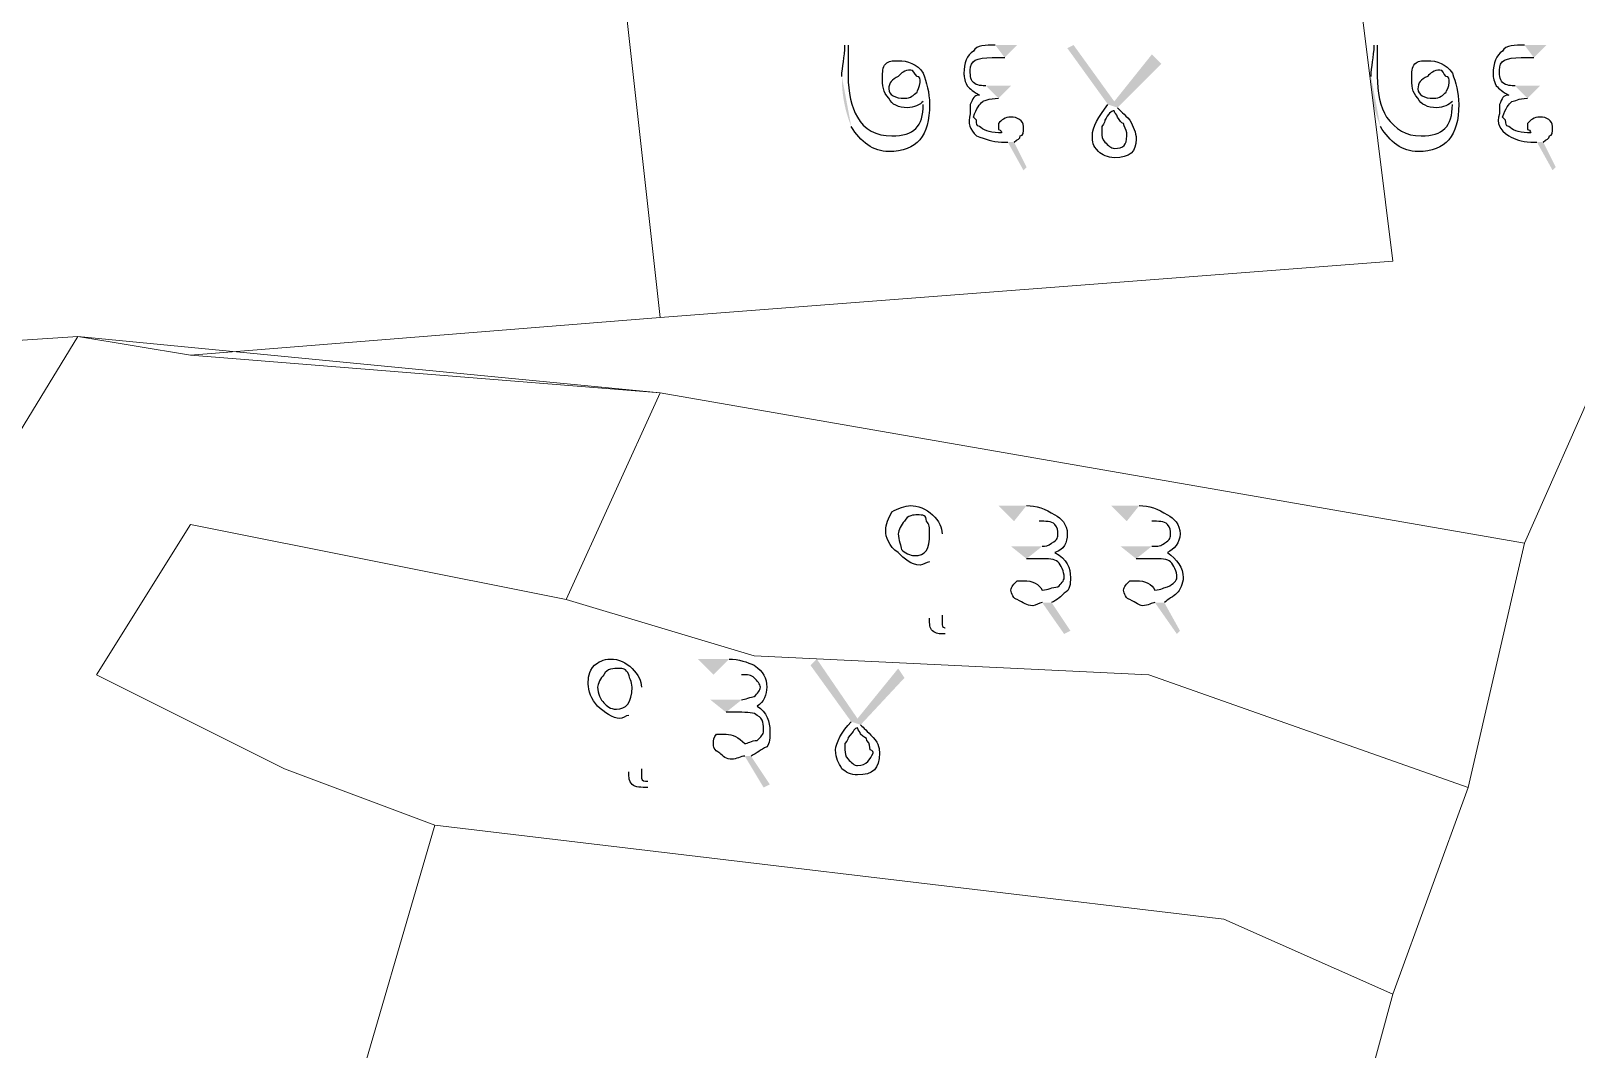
# Model space of a CAD drawing. Header units: metres. Extents: x 345912 to 349030, y 3061206 to 3061792.
# Drawn here: x 346896.46 to 346921.53, y 3061363.21 to 3061379.72 of the extents above; entities that cross this region are included whole.
import ezdxf

# ---------------------------------------------------------------- set-up
doc = ezdxf.new("R2010")
doc.units = ezdxf.units.M
doc.header["$MEASUREMENT"] = 0
doc.layers.add('PDF4_Geometry', color=7, linetype='Continuous')
doc.layers.add('PDF4_Solid Fills', color=7, linetype='Continuous')

msp = doc.modelspace()

# ---------------------------------------------------------------- hatches: boundary and pattern name
at = {"layer": 'PDF4_Solid Fills', "transparency": 33554559}
h = msp.add_hatch(color=256, dxfattribs=at)
h.paths.add_polyline_path([(346909.62067, 3061378.97923, 0.09913524), (346909.77307, 3061378.16643)], flags=0)
h.paths.add_polyline_path([(346909.67147, 3061379.48723), (346909.72227, 3061379.48723)], flags=0)
h.paths.add_polyline_path([(346910.94147, 3061378.52203), (346910.94147, 3061378.57283)], flags=0)
h.paths.add_polyline_path([(346912.26227, 3061379.28403), (346912.46547, 3061379.48723), (346912.10987, 3061379.48723)], flags=0)
h.paths.add_polyline_path([(346912.31307, 3061377.91243), (346912.56707, 3061377.45523), (346912.61787, 3061377.50603), (346912.41467, 3061377.91243)], flags=0)
h.paths.add_polyline_path([(346912.16067, 3061378.62363), (346912.36387, 3061378.82683), (346911.95747, 3061378.82683)], flags=0)
h.paths.add_polyline_path([(346913.93867, 3061378.52203), (346913.27827, 3061379.43643), (346913.37987, 3061379.48723), (346914.04027, 3061378.57283), (346914.64987, 3061379.33483), (346914.80227, 3061379.18243), (346914.09107, 3061378.47123)], flags=0)
h = msp.add_hatch(color=256, dxfattribs=at)
h.paths.add_polyline_path([(346918.20588, 3061378.97923, 0.09913524), (346918.35828, 3061378.16643)], flags=0)
h.paths.add_polyline_path([(346918.25668, 3061379.48723), (346918.30748, 3061379.48723)], flags=0)
h.paths.add_polyline_path([(346919.52668, 3061378.52203), (346919.52668, 3061378.57283)], flags=0)
h.paths.add_polyline_path([(346920.84748, 3061379.28403), (346921.05068, 3061379.48723), (346920.69508, 3061379.48723)], flags=0)
h.paths.add_polyline_path([(346920.89828, 3061377.91243), (346921.15228, 3061377.45523), (346921.20308, 3061377.50603), (346920.99988, 3061377.91243)], flags=0)
h.paths.add_polyline_path([(346920.74588, 3061378.62363), (346920.94908, 3061378.82683), (346920.54268, 3061378.82683)], flags=0)
h.paths.add_polyline_path([(346922.26988, 3061379.03003), (346921.86348, 3061379.03003), (346922.06668, 3061379.28403), (346923.38748, 3061379.28403), (346923.18428, 3061379.03003), (346922.57468, 3061379.03003)], flags=0)
h.paths.add_polyline_path([(346923.08268, 3061377.70923), (346922.98108, 3061377.81083)], flags=0)
h.paths.add_polyline_path([(346922.67628, 3061378.06483, 0.0320526), (346922.93028, 3061378.16643)], flags=0)
h = msp.add_hatch(color=256, dxfattribs=at)
h.paths.add_polyline_path([(346911.24628, 3061371.56243), (346911.24628, 3061370.24163)], flags=0)
h.paths.add_polyline_path([(346911.29708, 3061370.03843), (346911.29708, 3061369.93683)], flags=0)
h.paths.add_polyline_path([(346912.41468, 3061371.76563), (346912.16068, 3061372.01963), (346912.61788, 3061372.01963)], flags=0)
h.paths.add_polyline_path([(346913.02428, 3061370.44483), (346913.32908, 3061369.98763), (346913.22748, 3061369.93683), (346912.87188, 3061370.44483)], flags=0)
h.paths.add_polyline_path([(346912.61788, 3061371.15603), (346912.36388, 3061371.35923), (346912.87188, 3061371.35923)], flags=0)
h.paths.add_polyline_path([(346914.24348, 3061371.76563), (346913.98948, 3061372.01963), (346914.44668, 3061372.01963)], flags=0)
h.paths.add_polyline_path([(346914.85308, 3061370.44483), (346915.10708, 3061369.98763), (346915.05628, 3061369.93683), (346914.70068, 3061370.44483)], flags=0)
h.paths.add_polyline_path([(346914.39588, 3061371.15603), (346914.14188, 3061371.35923), (346914.64988, 3061371.35923)], flags=0)
h = msp.add_hatch(color=256, dxfattribs=at)
h.paths.add_polyline_path([(346906.36948, 3061369.07322), (346906.36948, 3061367.75242)], flags=0)
h.paths.add_polyline_path([(346906.47108, 3061367.54922), (346906.47108, 3061367.44762)], flags=0)
h.paths.add_polyline_path([(346907.53788, 3061369.27642), (346907.28388, 3061369.53042), (346907.79188, 3061369.53042)], flags=0)
h.paths.add_polyline_path([(346908.14748, 3061367.95562), (346908.45228, 3061367.49842), (346908.35068, 3061367.44762), (346908.04588, 3061367.95562)], flags=0)
h.paths.add_polyline_path([(346907.74108, 3061368.66682), (346907.48708, 3061368.87002), (346907.99508, 3061368.87002)], flags=0)
h.paths.add_polyline_path([(346909.77308, 3061368.51442), (346909.11268, 3061369.42882), (346909.21428, 3061369.53042), (346909.87468, 3061368.56522), (346910.53508, 3061369.37802), (346910.63668, 3061369.22562), (346909.92548, 3061368.46362)], flags=0)

# ---------------------------------------------------------------- linework, layer by layer
at = {"layer": 'PDF4_Geometry', "lineweight": 9}
for points in [[(346899.05427, 3061374.45803), (346897.22547, 3061374.76284), (346888.08147, 3061374.15322), (346887.16707, 3061377.20124), (346886.55748, 3061379.94444), (346888.69108, 3061379.94444), (346899.96867, 3061380.55403), (346899.35908, 3061386.65004), (346903.32147, 3061387.25963), (346905.15028, 3061387.25963), (346905.75987, 3061383.29724), (346906.67427, 3061375.06763)], [(346899.05427, 3061374.45803), (346897.22547, 3061374.76284), (346888.08147, 3061374.15322), (346887.16707, 3061377.20124), (346886.55748, 3061379.94444), (346888.69108, 3061379.94444), (346899.96867, 3061380.55403), (346899.35908, 3061386.65004), (346903.32147, 3061387.25963), (346905.15028, 3061387.25963), (346905.75987, 3061383.29724), (346906.67427, 3061375.06763)], [(346905.75987, 3061383.29724), (346917.64707, 3061384.51643), (346917.95188, 3061380.85884), (346918.56147, 3061375.98203), (346906.67427, 3061375.06763)], [(346905.75987, 3061383.29724), (346917.64707, 3061384.51643), (346917.95188, 3061380.85884), (346918.56147, 3061375.98203), (346906.67427, 3061375.06763)], [(346924.65748, 3061381.77322), (346921.91427, 3061374.15322), (346920.69508, 3061371.41004), (346906.67427, 3061373.84844), (346899.05427, 3061374.45803), (346906.67427, 3061375.06763), (346918.56147, 3061375.98203), (346917.95188, 3061380.85884), (346924.96228, 3061382.07803)], [(346924.65748, 3061381.77322), (346921.91427, 3061374.15322), (346920.69508, 3061371.41004), (346906.67427, 3061373.84844), (346899.05427, 3061374.45803), (346906.67427, 3061375.06763), (346918.56147, 3061375.98203), (346917.95188, 3061380.85884), (346924.96228, 3061382.07803)], [(346931.36308, 3061362.26602), (346917.64707, 3061360.74203), (346918.56147, 3061364.09483), (346919.78068, 3061367.44763), (346920.69508, 3061371.41004), (346921.91427, 3061374.15322), (346937.45908, 3061376.89643)], [(346931.36308, 3061362.26602), (346917.64707, 3061360.74203), (346918.56147, 3061364.09483), (346919.78068, 3061367.44763), (346920.69508, 3061371.41004), (346921.91427, 3061374.15322), (346937.45908, 3061376.89643)], [(346897.22547, 3061374.76284), (346893.87267, 3061369.27643), (346889.91028, 3061367.75243), (346888.08147, 3061374.15322)], [(346897.22547, 3061374.76284), (346893.87267, 3061369.27643), (346889.91028, 3061367.75243), (346888.08147, 3061374.15322)], [(346906.67427, 3061373.84844), (346905.15028, 3061370.49564), (346899.05427, 3061371.71483), (346897.53028, 3061369.27643), (346900.57827, 3061367.75243), (346903.01669, 3061366.83803), (346898.74948, 3061352.20763), (346896.92068, 3061344.89243), (346896.31107, 3061345.19724), (346896.00628, 3061345.19724), (346892.65348, 3061345.80683), (346893.56788, 3061351.59803), (346889.30067, 3061353.73164), (346889.91028, 3061367.75243), (346893.87267, 3061369.27643), (346897.22547, 3061374.76284)], [(346906.67427, 3061373.84844), (346905.15028, 3061370.49564), (346899.05427, 3061371.71483), (346897.53028, 3061369.27643), (346900.57827, 3061367.75243), (346903.01669, 3061366.83803), (346898.74948, 3061352.20763), (346896.92068, 3061344.89243), (346896.31107, 3061345.19724), (346896.00628, 3061345.19724), (346892.65348, 3061345.80683), (346893.56788, 3061351.59803), (346889.30067, 3061353.73164), (346889.91028, 3061367.75243), (346893.87267, 3061369.27643), (346897.22547, 3061374.76284)], [(346920.69508, 3061371.41004), (346919.78068, 3061367.44763), (346914.59908, 3061369.27643), (346908.19827, 3061369.58124), (346905.15028, 3061370.49564), (346906.67427, 3061373.84844)], [(346920.69508, 3061371.41004), (346919.78068, 3061367.44763), (346914.59908, 3061369.27643), (346908.19827, 3061369.58124), (346905.15028, 3061370.49564), (346906.67427, 3061373.84844)], [(346905.15028, 3061370.49564), (346908.19827, 3061369.58124), (346914.59908, 3061369.27643), (346919.78068, 3061367.44763), (346918.56147, 3061364.09483), (346915.81827, 3061365.31403), (346903.01669, 3061366.83803), (346900.57827, 3061367.75243), (346897.53028, 3061369.27643), (346899.05427, 3061371.71483)], [(346905.15028, 3061370.49564), (346908.19827, 3061369.58124), (346914.59908, 3061369.27643), (346919.78068, 3061367.44763), (346918.56147, 3061364.09483), (346915.81827, 3061365.31403), (346903.01669, 3061366.83803), (346900.57827, 3061367.75243), (346897.53028, 3061369.27643), (346899.05427, 3061371.71483)], [(346918.56147, 3061364.09483), (346917.64707, 3061360.74203), (346914.29427, 3061350.68363), (346910.33188, 3061344.89243), (346907.89348, 3061339.40602), (346901.49267, 3061342.75884), (346896.92068, 3061344.89243), (346898.74948, 3061352.20763), (346903.01669, 3061366.83803), (346915.81827, 3061365.31403)], [(346918.56147, 3061364.09483), (346917.64707, 3061360.74203), (346914.29427, 3061350.68363), (346910.33188, 3061344.89243), (346907.89348, 3061339.40602), (346901.49267, 3061342.75884), (346896.92068, 3061344.89243), (346898.74948, 3061352.20763), (346903.01669, 3061366.83803), (346915.81827, 3061365.31403)]]:
    msp.add_lwpolyline(points, close=True, dxfattribs=at)
at = {"layer": 'PDF4_Geometry', "lineweight": 25}
for points in [[(346909.62067, 3061378.97923), (346909.62067, 3061379.13163), (346909.67147, 3061379.28403), (346909.67147, 3061379.48723)], [(346909.72227, 3061379.48723), (346909.72227, 3061379.43643), (346909.72227, 3061379.33483), (346909.72227, 3061379.23323)], [(346911.75427, 3061379.38563), (346911.65267, 3061379.33483), (346911.60187, 3061379.18243), (346911.60187, 3061379.03003)], [(346911.70347, 3061379.08083), (346911.70347, 3061379.23323), (346911.80507, 3061379.28403), (346912.05907, 3061379.28403)], [(346912.10987, 3061379.48723), (346911.95747, 3061379.48723), (346911.80507, 3061379.48723), (346911.75427, 3061379.38563)], [(346912.05907, 3061379.28403), (346912.05907, 3061379.28403), (346912.10987, 3061379.28403), (346912.16067, 3061379.28403)], [(346912.16067, 3061379.28403), (346912.21147, 3061379.28403), (346912.26227, 3061379.28403), (346912.26227, 3061379.28403)], [(346918.20588, 3061378.97923), (346918.20588, 3061379.13163), (346918.25668, 3061379.28403), (346918.25668, 3061379.48723)], [(346918.30748, 3061379.48723), (346918.30748, 3061379.43643), (346918.30748, 3061379.33483), (346918.30748, 3061379.23323)], [(346920.33948, 3061379.38563), (346920.23788, 3061379.33483), (346920.18708, 3061379.18243), (346920.18708, 3061379.03003)], [(346920.28868, 3061379.08083), (346920.28868, 3061379.23323), (346920.39028, 3061379.28403), (346920.64428, 3061379.28403)], [(346920.69508, 3061379.48723), (346920.54268, 3061379.48723), (346920.39028, 3061379.48723), (346920.33948, 3061379.38563)], [(346920.64428, 3061379.28403), (346920.64428, 3061379.28403), (346920.69508, 3061379.28403), (346920.74588, 3061379.28403)], [(346920.74588, 3061379.28403), (346920.79668, 3061379.28403), (346920.84748, 3061379.28403), (346920.84748, 3061379.28403)], [(346909.72227, 3061379.23323), (346909.72227, 3061379.13163), (346909.72227, 3061379.03003), (346909.72227, 3061378.97923)], [(346910.28107, 3061378.97923), (346910.28107, 3061379.03003), (346910.28107, 3061379.13163), (346910.33187, 3061379.18243)], [(346910.33187, 3061379.18243), (346910.38267, 3061379.23323), (346910.43347, 3061379.23323), (346910.53507, 3061379.23323)], [(346910.53507, 3061379.23323), (346910.68747, 3061379.23323), (346910.83987, 3061379.18243), (346910.94147, 3061379.03003)], [(346910.73827, 3061379.08083), (346910.63667, 3061379.08083), (346910.58587, 3061379.03003), (346910.53507, 3061378.97923)], [(346910.83987, 3061378.97923), (346910.78907, 3061379.03003), (346910.78907, 3061379.08083), (346910.73827, 3061379.08083)], [(346910.94147, 3061379.03003), (346910.99227, 3061378.87763), (346911.04307, 3061378.72523), (346911.04307, 3061378.52203)], [(346911.60187, 3061379.03003), (346911.60187, 3061378.97923), (346911.60187, 3061378.92843), (346911.65267, 3061378.82683)], [(346911.75427, 3061378.87763), (346911.70347, 3061378.92843), (346911.70347, 3061379.03003), (346911.70347, 3061379.08083)], [(346918.30748, 3061379.23323), (346918.30748, 3061379.13163), (346918.30748, 3061379.03003), (346918.30748, 3061378.97923)], [(346918.86628, 3061378.97923), (346918.86628, 3061379.03003), (346918.86628, 3061379.13163), (346918.91708, 3061379.18243)], [(346918.91708, 3061379.18243), (346918.96788, 3061379.23323), (346919.01868, 3061379.23323), (346919.12028, 3061379.23323)], [(346919.12028, 3061379.23323), (346919.27268, 3061379.23323), (346919.42508, 3061379.18243), (346919.52668, 3061379.03003)], [(346919.32348, 3061379.08083), (346919.22188, 3061379.08083), (346919.17108, 3061379.03003), (346919.12028, 3061378.97923)], [(346919.42508, 3061378.97923), (346919.37428, 3061379.03003), (346919.37428, 3061379.08083), (346919.32348, 3061379.08083)], [(346919.52668, 3061379.03003), (346919.57748, 3061378.87763), (346919.62828, 3061378.72523), (346919.62828, 3061378.52203)], [(346920.18708, 3061379.03003), (346920.18708, 3061378.97923), (346920.18708, 3061378.92843), (346920.23788, 3061378.82683)], [(346920.33948, 3061378.87763), (346920.28868, 3061378.92843), (346920.28868, 3061379.03003), (346920.28868, 3061379.08083)], [(346909.72227, 3061378.97923), (346909.72227, 3061378.72523), (346909.77307, 3061378.47123), (346909.87467, 3061378.31883)], [(346910.38267, 3061378.62363), (346910.28107, 3061378.72523), (346910.28107, 3061378.82683), (346910.28107, 3061378.97923)], [(346910.53507, 3061378.97923), (346910.43347, 3061378.92843), (346910.38267, 3061378.87763), (346910.38267, 3061378.77603)], [(346910.38267, 3061378.77603), (346910.38267, 3061378.67443), (346910.48427, 3061378.62363), (346910.63667, 3061378.62363)], [(346910.89067, 3061378.87763), (346910.89067, 3061378.92843), (346910.89067, 3061378.97923), (346910.83987, 3061378.97923)], [(346910.83987, 3061378.72523), (346910.83987, 3061378.72523), (346910.89067, 3061378.82683), (346910.89067, 3061378.87763)], [(346911.65267, 3061378.82683), (346911.70347, 3061378.77603), (346911.75427, 3061378.72523), (346911.85587, 3061378.67443)], [(346911.95747, 3061378.82683), (346911.90667, 3061378.82683), (346911.80507, 3061378.82683), (346911.75427, 3061378.87763)], [(346918.30748, 3061378.97923), (346918.30748, 3061378.72523), (346918.35828, 3061378.47123), (346918.45988, 3061378.31883)], [(346918.96788, 3061378.62363), (346918.86628, 3061378.72523), (346918.86628, 3061378.82683), (346918.86628, 3061378.97923)], [(346919.12028, 3061378.97923), (346919.01868, 3061378.92843), (346918.96788, 3061378.87763), (346918.96788, 3061378.77603)], [(346918.96788, 3061378.77603), (346918.96788, 3061378.67443), (346919.06948, 3061378.62363), (346919.22188, 3061378.62363)], [(346919.47588, 3061378.87763), (346919.47588, 3061378.92843), (346919.47588, 3061378.97923), (346919.42508, 3061378.97923)], [(346919.42508, 3061378.72523), (346919.42508, 3061378.72523), (346919.47588, 3061378.82683), (346919.47588, 3061378.87763)], [(346920.23788, 3061378.82683), (346920.28868, 3061378.77603), (346920.33948, 3061378.72523), (346920.44108, 3061378.67443)], [(346920.54268, 3061378.82683), (346920.49188, 3061378.82683), (346920.39028, 3061378.82683), (346920.33948, 3061378.87763)], [(346910.68747, 3061378.47123), (346910.53507, 3061378.47123), (346910.43347, 3061378.52203), (346910.38267, 3061378.62363)], [(346911.04307, 3061378.52203), (346911.04307, 3061378.01403), (346910.83987, 3061377.76003), (346910.38267, 3061377.76003)], [(346910.43347, 3061378.01403), (346910.78907, 3061378.01403), (346910.94147, 3061378.16643), (346910.94147, 3061378.52203)], [(346910.63667, 3061378.62363), (346910.73827, 3061378.62363), (346910.78907, 3061378.67443), (346910.83987, 3061378.72523)], [(346910.94147, 3061378.57283), (346910.89067, 3061378.52203), (346910.78907, 3061378.47123), (346910.68747, 3061378.47123)], [(346911.85587, 3061378.67443), (346911.75427, 3061378.67443), (346911.75427, 3061378.62363), (346911.70347, 3061378.52203)], [(346911.70347, 3061378.52203), (346911.70347, 3061378.52203), (346911.70347, 3061378.42043), (346911.70347, 3061378.36963)], [(346911.75427, 3061378.31883), (346911.80507, 3061378.47123), (346911.85587, 3061378.52203), (346911.90667, 3061378.57283)], [(346911.90667, 3061378.57283), (346911.90667, 3061378.57283), (346912.00827, 3061378.62363), (346912.16067, 3061378.62363)], [(346913.68467, 3061378.01403), (346913.68467, 3061378.16643), (346913.78627, 3061378.31883), (346913.93867, 3061378.52203)], [(346919.27268, 3061378.47123), (346919.12028, 3061378.47123), (346919.01868, 3061378.52203), (346918.96788, 3061378.62363)], [(346919.62828, 3061378.52203), (346919.62828, 3061378.01403), (346919.42508, 3061377.76003), (346918.96788, 3061377.76003)], [(346919.01868, 3061378.01403), (346919.37428, 3061378.01403), (346919.52668, 3061378.16643), (346919.52668, 3061378.52203)], [(346919.22188, 3061378.62363), (346919.32348, 3061378.62363), (346919.37428, 3061378.67443), (346919.42508, 3061378.72523)], [(346919.52668, 3061378.57283), (346919.47588, 3061378.52203), (346919.37428, 3061378.47123), (346919.27268, 3061378.47123)], [(346920.44108, 3061378.67443), (346920.33948, 3061378.67443), (346920.33948, 3061378.62363), (346920.28868, 3061378.52203)], [(346920.28868, 3061378.52203), (346920.28868, 3061378.52203), (346920.28868, 3061378.42043), (346920.28868, 3061378.36963)], [(346920.33948, 3061378.31883), (346920.39028, 3061378.47123), (346920.44108, 3061378.52203), (346920.49188, 3061378.57283)], [(346920.49188, 3061378.57283), (346920.54268, 3061378.57283), (346920.59348, 3061378.62363), (346920.74588, 3061378.62363)], [(346909.87467, 3061378.31883), (346909.97627, 3061378.11563), (346910.17947, 3061378.01403), (346910.43347, 3061378.01403)], [(346911.70347, 3061378.36963), (346911.65267, 3061378.21723), (346911.70347, 3061378.11563), (346911.80507, 3061378.01403)], [(346911.80507, 3061378.26803), (346911.75427, 3061378.31883), (346911.75427, 3061378.31883), (346911.75427, 3061378.31883)], [(346911.85587, 3061378.16643), (346911.80507, 3061378.16643), (346911.80507, 3061378.21723), (346911.80507, 3061378.26803)], [(346912.36387, 3061378.31883), (346912.26227, 3061378.31883), (346912.21147, 3061378.26803), (346912.16067, 3061378.21723)], [(346912.56707, 3061378.16643), (346912.56707, 3061378.26803), (346912.46547, 3061378.31883), (346912.36387, 3061378.31883)], [(346913.88787, 3061378.26803), (346913.88787, 3061378.26803), (346913.88787, 3061378.21723), (346913.83707, 3061378.16643)], [(346914.04027, 3061378.42043), (346913.98947, 3061378.42043), (346913.93867, 3061378.36963), (346913.88787, 3061378.26803)], [(346914.09107, 3061378.31883), (346914.09107, 3061378.36963), (346914.04027, 3061378.36963), (346914.04027, 3061378.42043)], [(346914.09107, 3061378.47123), (346914.14187, 3061378.42043), (346914.19267, 3061378.36963), (346914.29427, 3061378.26803)], [(346914.19267, 3061378.21723), (346914.14187, 3061378.21723), (346914.14187, 3061378.26803), (346914.09107, 3061378.31883)], [(346914.29427, 3061378.26803), (346914.34507, 3061378.16643), (346914.39587, 3061378.06483), (346914.39587, 3061377.96323)], [(346918.45988, 3061378.31883), (346918.61228, 3061378.11563), (346918.76468, 3061378.01403), (346919.01868, 3061378.01403)], [(346920.28868, 3061378.36963), (346920.23788, 3061378.21723), (346920.28868, 3061378.11563), (346920.44108, 3061378.01403)], [(346920.39028, 3061378.26803), (346920.33948, 3061378.31883), (346920.33948, 3061378.31883), (346920.33948, 3061378.31883)], [(346920.44108, 3061378.16643), (346920.39028, 3061378.16643), (346920.39028, 3061378.21723), (346920.39028, 3061378.26803)], [(346920.94908, 3061378.31883), (346920.84748, 3061378.31883), (346920.79668, 3061378.26803), (346920.74588, 3061378.21723)], [(346921.15228, 3061378.16643), (346921.15228, 3061378.26803), (346921.05068, 3061378.31883), (346920.94908, 3061378.31883)], [(346910.38267, 3061377.76003), (346910.12867, 3061377.76003), (346909.92547, 3061377.91243), (346909.77307, 3061378.16643)], [(346911.80507, 3061378.01403), (346911.95747, 3061377.96323), (346912.05907, 3061377.91243), (346912.21147, 3061377.91243)], [(346912.16067, 3061378.06483), (346912.00827, 3061378.06483), (346911.90667, 3061378.11563), (346911.85587, 3061378.16643)], [(346912.16067, 3061378.21723), (346912.16067, 3061378.16643), (346912.16067, 3061378.16643), (346912.16067, 3061378.16643)], [(346912.16067, 3061378.16643), (346912.16067, 3061378.16643), (346912.16067, 3061378.11563), (346912.16067, 3061378.11563)], [(346912.16067, 3061378.11563), (346912.21147, 3061378.11563), (346912.21147, 3061378.06483), (346912.21147, 3061378.06483)], [(346912.21147, 3061378.06483), (346912.21147, 3061378.06483), (346912.16067, 3061378.06483), (346912.16067, 3061378.06483)], [(346912.41467, 3061377.91243), (346912.46547, 3061377.96323), (346912.51627, 3061377.96323), (346912.51627, 3061378.01403)], [(346912.51627, 3061378.01403), (346912.56707, 3061378.01403), (346912.56707, 3061378.06483), (346912.56707, 3061378.16643)], [(346913.78627, 3061377.76003), (346913.68467, 3061377.86163), (346913.68467, 3061377.91243), (346913.68467, 3061378.01403)], [(346913.83707, 3061378.16643), (346913.83707, 3061378.11563), (346913.83707, 3061378.06483), (346913.83707, 3061378.06483)], [(346913.83707, 3061378.06483), (346913.83707, 3061378.01403), (346913.83707, 3061377.96323), (346913.88787, 3061377.91243)], [(346914.04027, 3061377.81083), (346914.19267, 3061377.81083), (346914.24347, 3061377.86163), (346914.24347, 3061378.01403)], [(346914.24347, 3061378.06483), (346914.24347, 3061378.11563), (346914.19267, 3061378.16643), (346914.19267, 3061378.21723)], [(346914.24347, 3061378.01403), (346914.24347, 3061378.01403), (346914.24347, 3061378.06483), (346914.24347, 3061378.06483)], [(346918.96788, 3061377.76003), (346918.71388, 3061377.76003), (346918.51068, 3061377.91243), (346918.35828, 3061378.16643)], [(346920.74588, 3061378.06483), (346920.59348, 3061378.06483), (346920.49188, 3061378.11563), (346920.44108, 3061378.16643)], [(346920.44108, 3061378.01403), (346920.54268, 3061377.96323), (346920.64428, 3061377.91243), (346920.79668, 3061377.91243)], [(346920.74588, 3061378.21723), (346920.74588, 3061378.16643), (346920.74588, 3061378.16643), (346920.74588, 3061378.16643)], [(346920.74588, 3061378.16643), (346920.74588, 3061378.16643), (346920.74588, 3061378.11563), (346920.74588, 3061378.11563)], [(346920.74588, 3061378.11563), (346920.79668, 3061378.11563), (346920.79668, 3061378.06483), (346920.79668, 3061378.06483)], [(346920.79668, 3061378.06483), (346920.79668, 3061378.06483), (346920.74588, 3061378.06483), (346920.74588, 3061378.06483)], [(346920.99988, 3061377.91243), (346921.05068, 3061377.96323), (346921.10148, 3061377.96323), (346921.10148, 3061378.01403)], [(346921.10148, 3061378.01403), (346921.15228, 3061378.01403), (346921.15228, 3061378.06483), (346921.15228, 3061378.16643)], [(346912.21147, 3061377.91243), (346912.26227, 3061377.91243), (346912.26227, 3061377.91243), (346912.31307, 3061377.91243)], [(346914.04027, 3061377.65843), (346913.93867, 3061377.65843), (346913.83707, 3061377.70923), (346913.78627, 3061377.76003)], [(346913.88787, 3061377.91243), (346913.93867, 3061377.86163), (346913.98947, 3061377.81083), (346914.04027, 3061377.81083)], [(346914.39587, 3061377.96323), (346914.39587, 3061377.76003), (346914.29427, 3061377.65843), (346914.04027, 3061377.65843)], [(346920.79668, 3061377.91243), (346920.84748, 3061377.91243), (346920.84748, 3061377.91243), (346920.89828, 3061377.91243)], [(346910.43348, 3061371.91803), (346910.53508, 3061371.96883), (346910.63668, 3061372.01963), (346910.73828, 3061372.01963)], [(346910.73828, 3061372.01963), (346910.83988, 3061372.01963), (346910.99228, 3061371.96883), (346911.09388, 3061371.86723)], [(346912.61788, 3061372.01963), (346912.77028, 3061372.01963), (346912.92268, 3061371.96883), (346913.07508, 3061371.86723)], [(346914.44668, 3061372.01963), (346914.59908, 3061372.01963), (346914.75148, 3061371.96883), (346914.90388, 3061371.86723)], [(346910.33188, 3061371.61323), (346910.33188, 3061371.71483), (346910.38268, 3061371.81643), (346910.43348, 3061371.91803)], [(346910.63668, 3061371.76563), (346910.58588, 3061371.71483), (346910.53508, 3061371.61323), (346910.53508, 3061371.56243)], [(346910.83988, 3061371.86723), (346910.78908, 3061371.86723), (346910.68748, 3061371.86723), (346910.63668, 3061371.76563)], [(346910.99228, 3061371.76563), (346910.99228, 3061371.86723), (346910.94148, 3061371.86723), (346910.83988, 3061371.86723)], [(346911.04308, 3061371.56243), (346911.04308, 3061371.66403), (346911.04308, 3061371.71483), (346910.99228, 3061371.76563)], [(346911.09388, 3061371.86723), (346911.19548, 3061371.76563), (346911.24628, 3061371.66403), (346911.24628, 3061371.56243)], [(346913.07508, 3061371.71483), (346913.02428, 3061371.76563), (346912.92268, 3061371.76563), (346912.82108, 3061371.76563)], [(346913.07508, 3061371.86723), (346913.17668, 3061371.81643), (346913.27828, 3061371.71483), (346913.27828, 3061371.56243)], [(346914.90388, 3061371.71483), (346914.85308, 3061371.76563), (346914.75148, 3061371.76563), (346914.64988, 3061371.76563)], [(346914.90388, 3061371.86723), (346915.00548, 3061371.81643), (346915.10708, 3061371.71483), (346915.10708, 3061371.56243)], [(346910.53508, 3061371.25763), (346910.38268, 3061371.35923), (346910.33188, 3061371.51163), (346910.33188, 3061371.61323)], [(346910.53508, 3061371.56243), (346910.53508, 3061371.46083), (346910.58588, 3061371.35923), (346910.58588, 3061371.30843)], [(346910.78908, 3061371.20683), (346910.99228, 3061371.20683), (346911.04308, 3061371.30843), (346911.04308, 3061371.56243)], [(346913.02428, 3061371.41003), (346913.12588, 3061371.46083), (346913.12588, 3061371.51163), (346913.12588, 3061371.56243)], [(346913.12588, 3061371.56243), (346913.12588, 3061371.61323), (346913.12588, 3061371.66403), (346913.07508, 3061371.71483)], [(346913.27828, 3061371.56243), (346913.27828, 3061371.41003), (346913.22748, 3061371.30843), (346913.07508, 3061371.25763)], [(346914.85308, 3061371.41003), (346914.95468, 3061371.46083), (346914.95468, 3061371.51163), (346914.95468, 3061371.56243)], [(346914.95468, 3061371.56243), (346914.95468, 3061371.61323), (346914.95468, 3061371.66403), (346914.90388, 3061371.71483)], [(346915.10708, 3061371.56243), (346915.10708, 3061371.41003), (346915.00548, 3061371.30843), (346914.90388, 3061371.25763)], [(346910.89068, 3061371.05443), (346910.73828, 3061371.05443), (346910.63668, 3061371.15603), (346910.53508, 3061371.25763)], [(346910.58588, 3061371.30843), (346910.63668, 3061371.25763), (346910.73828, 3061371.20683), (346910.78908, 3061371.20683)], [(346912.87188, 3061371.35923), (346912.92268, 3061371.35923), (346912.97348, 3061371.35923), (346913.02428, 3061371.41003)], [(346913.07508, 3061371.25763), (346913.27828, 3061371.15603), (346913.32908, 3061371.00363), (346913.32908, 3061370.85123)], [(346914.64988, 3061371.35923), (346914.75148, 3061371.35923), (346914.80228, 3061371.35923), (346914.85308, 3061371.41003)], [(346914.90388, 3061371.25763), (346915.05628, 3061371.15603), (346915.15788, 3061371.00363), (346915.15788, 3061370.85123)], [(346911.04308, 3061371.10523), (346910.99228, 3061371.10523), (346910.94148, 3061371.05443), (346910.89068, 3061371.05443)], [(346912.71948, 3061371.15603), (346912.66868, 3061371.15603), (346912.61788, 3061371.15603), (346912.61788, 3061371.15603)], [(346912.82108, 3061371.15603), (346912.82108, 3061371.15603), (346912.77028, 3061371.15603), (346912.71948, 3061371.15603)], [(346913.12588, 3061371.10523), (346913.07508, 3061371.15603), (346912.97348, 3061371.15603), (346912.82108, 3061371.15603)], [(346913.22748, 3061370.85123), (346913.22748, 3061370.95283), (346913.17668, 3061371.05443), (346913.12588, 3061371.10523)], [(346914.54828, 3061371.15603), (346914.49748, 3061371.15603), (346914.44668, 3061371.15603), (346914.39588, 3061371.15603)], [(346914.64988, 3061371.15603), (346914.59908, 3061371.15603), (346914.59908, 3061371.15603), (346914.54828, 3061371.15603)], [(346914.95468, 3061371.10523), (346914.90388, 3061371.15603), (346914.80228, 3061371.15603), (346914.64988, 3061371.15603)], [(346915.05628, 3061370.85123), (346915.05628, 3061370.95283), (346915.00548, 3061371.05443), (346914.95468, 3061371.10523)], [(346912.36388, 3061370.64803), (346912.36388, 3061370.69883), (346912.41468, 3061370.74963), (346912.46548, 3061370.80043)], [(346912.46548, 3061370.80043), (346912.46548, 3061370.80043), (346912.51628, 3061370.80043), (346912.56708, 3061370.80043)], [(346912.56708, 3061370.80043), (346912.71948, 3061370.80043), (346912.82108, 3061370.74963), (346912.87188, 3061370.64803)], [(346913.12588, 3061370.69883), (346913.17668, 3061370.74963), (346913.22748, 3061370.80043), (346913.22748, 3061370.85123)], [(346913.32908, 3061370.85123), (346913.32908, 3061370.74963), (346913.32908, 3061370.64803), (346913.22748, 3061370.59723)], [(346914.19268, 3061370.64803), (346914.19268, 3061370.69883), (346914.24348, 3061370.74963), (346914.29428, 3061370.80043)], [(346914.29428, 3061370.80043), (346914.29428, 3061370.80043), (346914.34508, 3061370.80043), (346914.39588, 3061370.80043)], [(346914.39588, 3061370.80043), (346914.54828, 3061370.80043), (346914.64988, 3061370.74963), (346914.70068, 3061370.64803)], [(346914.90388, 3061370.69883), (346915.00548, 3061370.74963), (346915.05628, 3061370.80043), (346915.05628, 3061370.85123)], [(346915.15788, 3061370.85123), (346915.15788, 3061370.74963), (346915.10708, 3061370.64803), (346915.05628, 3061370.59723)], [(346912.46548, 3061370.49563), (346912.41468, 3061370.49563), (346912.36388, 3061370.59723), (346912.36388, 3061370.64803)], [(346912.71948, 3061370.39403), (346912.61788, 3061370.39403), (346912.56708, 3061370.44483), (346912.46548, 3061370.49563)], [(346912.87188, 3061370.64803), (346912.97348, 3061370.64803), (346913.02428, 3061370.69883), (346913.12588, 3061370.69883)], [(346913.22748, 3061370.59723), (346913.17668, 3061370.54643), (346913.12588, 3061370.49563), (346913.02428, 3061370.44483)], [(346914.29428, 3061370.49563), (346914.24348, 3061370.49563), (346914.19268, 3061370.59723), (346914.19268, 3061370.64803)], [(346914.49748, 3061370.39403), (346914.44668, 3061370.39403), (346914.39588, 3061370.44483), (346914.29428, 3061370.49563)], [(346914.70068, 3061370.64803), (346914.80228, 3061370.64803), (346914.85308, 3061370.69883), (346914.90388, 3061370.69883)], [(346915.05628, 3061370.59723), (346915.00548, 3061370.54643), (346914.90388, 3061370.49563), (346914.85308, 3061370.44483)], [(346911.24628, 3061370.24163), (346911.24628, 3061370.14003), (346911.24628, 3061370.08923), (346911.24628, 3061370.08923)], [(346912.87188, 3061370.44483), (346912.82108, 3061370.44483), (346912.77028, 3061370.39403), (346912.71948, 3061370.39403)], [(346914.70068, 3061370.44483), (346914.64988, 3061370.44483), (346914.59908, 3061370.39403), (346914.49748, 3061370.39403)], [(346911.09388, 3061369.98763), (346911.04308, 3061370.03843), (346911.04308, 3061370.08923), (346911.04308, 3061370.19083)], [(346911.29708, 3061369.93683), (346911.19548, 3061369.93683), (346911.14468, 3061369.93683), (346911.09388, 3061369.98763)], [(346911.24628, 3061370.08923), (346911.24628, 3061370.03843), (346911.29708, 3061370.03843), (346911.29708, 3061370.03843)], [(346905.60748, 3061369.42882), (346905.65828, 3061369.47962), (346905.75988, 3061369.53042), (346905.86148, 3061369.53042)], [(346905.86148, 3061369.53042), (346906.01388, 3061369.53042), (346906.11548, 3061369.47962), (346906.21708, 3061369.37802)], [(346907.79188, 3061369.53042), (346907.94428, 3061369.53042), (346908.09668, 3061369.47962), (346908.19828, 3061369.42882)], [(346905.50588, 3061369.12402), (346905.50588, 3061369.22562), (346905.50588, 3061369.32722), (346905.60748, 3061369.42882)], [(346905.75988, 3061369.27642), (346905.70908, 3061369.22562), (346905.65828, 3061369.12402), (346905.65828, 3061369.07322)], [(346906.01388, 3061369.37802), (346905.91228, 3061369.37802), (346905.81068, 3061369.37802), (346905.75988, 3061369.27642)], [(346906.16628, 3061369.27642), (346906.11548, 3061369.37802), (346906.06468, 3061369.37802), (346906.01388, 3061369.37802)], [(346906.21708, 3061369.07322), (346906.21708, 3061369.17482), (346906.16628, 3061369.22562), (346906.16628, 3061369.27642)], [(346906.21708, 3061369.37802), (346906.31868, 3061369.27642), (346906.36948, 3061369.17482), (346906.36948, 3061369.07322)], [(346908.19828, 3061369.22562), (346908.14748, 3061369.27642), (346908.09668, 3061369.27642), (346907.99508, 3061369.27642)], [(346908.19828, 3061369.42882), (346908.35068, 3061369.32722), (346908.40148, 3061369.22562), (346908.40148, 3061369.07322)], [(346908.29988, 3061369.07322), (346908.29988, 3061369.12402), (346908.24908, 3061369.17482), (346908.19828, 3061369.22562)], [(346905.65828, 3061368.76842), (346905.55668, 3061368.87002), (346905.50588, 3061369.02242), (346905.50588, 3061369.12402)], [(346905.65828, 3061369.07322), (346905.65828, 3061368.97162), (346905.70908, 3061368.87002), (346905.75988, 3061368.81922)], [(346905.96308, 3061368.71762), (346906.11548, 3061368.71762), (346906.21708, 3061368.81922), (346906.21708, 3061369.07322)], [(346908.19828, 3061368.92082), (346908.24908, 3061368.97162), (346908.29988, 3061369.02242), (346908.29988, 3061369.07322)], [(346908.40148, 3061369.07322), (346908.40148, 3061368.97162), (346908.35068, 3061368.81922), (346908.24908, 3061368.76842)], [(346906.01388, 3061368.56522), (346905.91228, 3061368.56522), (346905.75988, 3061368.66682), (346905.65828, 3061368.76842)], [(346905.75988, 3061368.81922), (346905.81068, 3061368.76842), (346905.86148, 3061368.71762), (346905.96308, 3061368.71762)], [(346907.99508, 3061368.87002), (346908.04588, 3061368.87002), (346908.14748, 3061368.92082), (346908.19828, 3061368.92082)], [(346908.24908, 3061368.76842), (346908.40148, 3061368.66682), (346908.45228, 3061368.51442), (346908.45228, 3061368.36202)], [(346906.16628, 3061368.61602), (346906.11548, 3061368.61602), (346906.06468, 3061368.56522), (346906.01388, 3061368.56522)], [(346907.84268, 3061368.66682), (346907.79188, 3061368.66682), (346907.74108, 3061368.66682), (346907.74108, 3061368.66682)], [(346907.94428, 3061368.66682), (346907.94428, 3061368.66682), (346907.89348, 3061368.66682), (346907.84268, 3061368.66682)], [(346908.24908, 3061368.61602), (346908.19828, 3061368.66682), (346908.09668, 3061368.66682), (346907.94428, 3061368.66682)], [(346908.35068, 3061368.36202), (346908.35068, 3061368.46362), (346908.35068, 3061368.56522), (346908.24908, 3061368.61602)], [(346909.51908, 3061368.05722), (346909.51908, 3061368.15882), (346909.62068, 3061368.36202), (346909.77308, 3061368.51442)], [(346907.53788, 3061368.15882), (346907.53788, 3061368.20962), (346907.53788, 3061368.26042), (346907.58868, 3061368.31122)], [(346907.58868, 3061368.31122), (346907.63948, 3061368.31122), (346907.69028, 3061368.31122), (346907.74108, 3061368.31122)], [(346907.74108, 3061368.31122), (346907.84268, 3061368.31122), (346907.94428, 3061368.26042), (346908.04588, 3061368.15882)], [(346908.24908, 3061368.20962), (346908.29988, 3061368.26042), (346908.35068, 3061368.31122), (346908.35068, 3061368.36202)], [(346908.45228, 3061368.36202), (346908.45228, 3061368.26042), (346908.45228, 3061368.15882), (346908.40148, 3061368.10802)], [(346909.72228, 3061368.26042), (346909.72228, 3061368.26042), (346909.72228, 3061368.20962), (346909.67148, 3061368.15882)], [(346909.87468, 3061368.41282), (346909.82388, 3061368.41282), (346909.82388, 3061368.36202), (346909.72228, 3061368.26042)], [(346909.92548, 3061368.31122), (346909.92548, 3061368.36202), (346909.87468, 3061368.36202), (346909.87468, 3061368.41282)], [(346909.92548, 3061368.46362), (346909.97628, 3061368.41282), (346910.02708, 3061368.36202), (346910.12868, 3061368.26042)], [(346910.02708, 3061368.20962), (346910.02708, 3061368.26042), (346909.97628, 3061368.26042), (346909.92548, 3061368.31122)], [(346910.12868, 3061368.26042), (346910.23028, 3061368.15882), (346910.23028, 3061368.05722), (346910.23028, 3061368.00642)], [(346907.63948, 3061368.00642), (346907.53788, 3061368.05722), (346907.53788, 3061368.10802), (346907.53788, 3061368.15882)], [(346907.84268, 3061367.90482), (346907.74108, 3061367.90482), (346907.69028, 3061367.95562), (346907.63948, 3061368.00642)], [(346908.04588, 3061368.15882), (346908.09668, 3061368.15882), (346908.14748, 3061368.20962), (346908.24908, 3061368.20962)], [(346908.40148, 3061368.10802), (346908.29988, 3061368.05722), (346908.24908, 3061368.00642), (346908.14748, 3061367.95562)], [(346909.62068, 3061367.75242), (346909.56988, 3061367.85402), (346909.51908, 3061367.90482), (346909.51908, 3061368.05722)], [(346909.67148, 3061368.15882), (346909.67148, 3061368.10802), (346909.67148, 3061368.05722), (346909.67148, 3061368.05722)], [(346909.67148, 3061368.05722), (346909.67148, 3061368.00642), (346909.67148, 3061367.95562), (346909.72228, 3061367.90482)], [(346909.87468, 3061367.80322), (346910.02708, 3061367.80322), (346910.07788, 3061367.90482), (346910.12868, 3061368.00642)], [(346910.23028, 3061368.00642), (346910.23028, 3061367.75242), (346910.12868, 3061367.65082), (346909.87468, 3061367.65082)], [(346910.07788, 3061368.05722), (346910.07788, 3061368.10802), (346910.07788, 3061368.15882), (346910.02708, 3061368.20962)], [(346910.12868, 3061368.00642), (346910.12868, 3061368.00642), (346910.12868, 3061368.05722), (346910.07788, 3061368.05722)], [(346906.36948, 3061367.75242), (346906.36948, 3061367.65082), (346906.36948, 3061367.60002), (346906.36948, 3061367.60002)], [(346908.04588, 3061367.95562), (346907.99508, 3061367.95562), (346907.89348, 3061367.90482), (346907.84268, 3061367.90482)], [(346909.87468, 3061367.65082), (346909.77308, 3061367.65082), (346909.67148, 3061367.70162), (346909.62068, 3061367.75242)], [(346909.72228, 3061367.90482), (346909.77308, 3061367.85402), (346909.82388, 3061367.80322), (346909.87468, 3061367.80322)], [(346906.21708, 3061367.49842), (346906.16628, 3061367.54922), (346906.16628, 3061367.60002), (346906.16628, 3061367.70162)], [(346906.47108, 3061367.44762), (346906.36948, 3061367.44762), (346906.26788, 3061367.44762), (346906.21708, 3061367.49842)], [(346906.36948, 3061367.60002), (346906.36948, 3061367.54922), (346906.42028, 3061367.54922), (346906.47108, 3061367.54922)]]:
    msp.add_open_spline(points, degree=3, dxfattribs=at)

doc.saveas('drawing.dxf')
